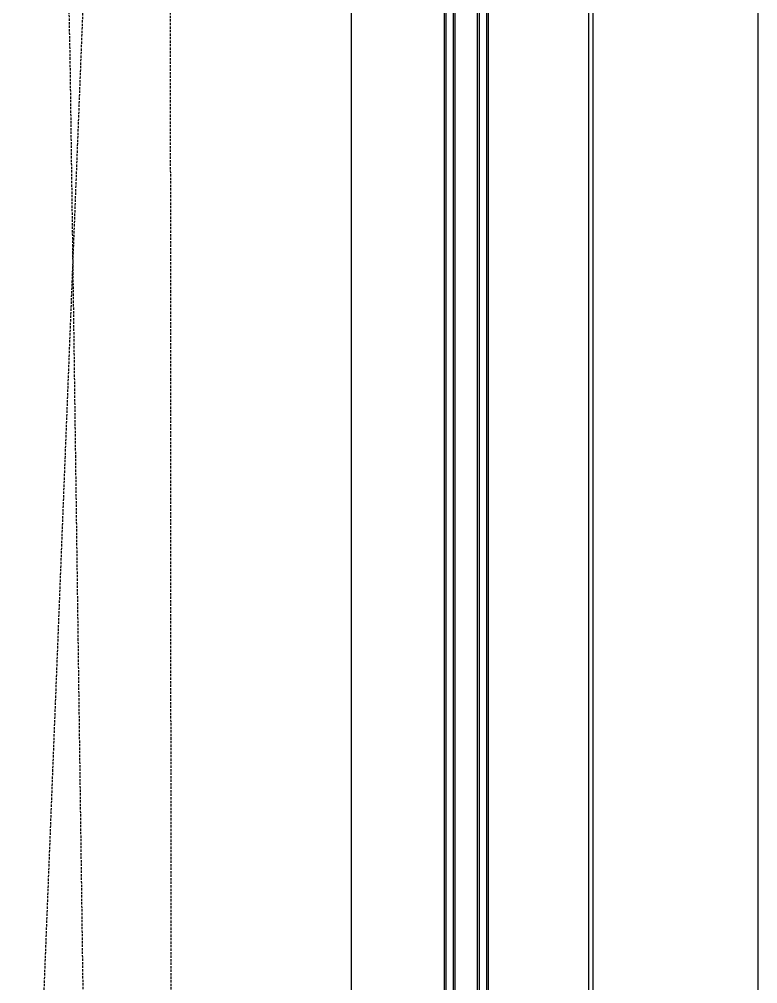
# Model space of a CAD drawing. Header units: millimetres. Extents: x 161920 to 181521, y -136232 to -127655.
# Drawn here: x 180039 to 180438, y -130293 to -129771 of the extents above; entities that cross this region are included whole.
import ezdxf

# ---------------------------------------------------------------- set-up
doc = ezdxf.new("R2010")
doc.units = ezdxf.units.MM
doc.header["$LTSCALE"] = 10
doc.linetypes.add('DASHED', pattern=[19.05, 12.7, -6.35])
doc.linetypes.add('M-DASHED', pattern=[3.75, 2.5, -1.25])
for name, color, linetype in [('2-NORM', 3, 'Continuous'), ('2MB1', 3, 'Continuous'), ('E-立面活动家具', 22, 'DASHED'), ('IEL-Furn', 1, 'M-DASHED')]:
    doc.layers.add(name, color=color, linetype=linetype)

# ---------------------------------------------------------------- blocks, each defined once
blk = doc.blocks.new('CURTAIL SIDE ELEV')
at = {"layer": 'E-立面活动家具', "color": 251, "linetype": 'DASHED', "ltscale": 0.01}
for p, q in [((-27.65, -1573.16), (-28.26, -2576.99, 0)), ((27.52, -1692.74), (26.58, -1736.78)), ((26.58, -1736.78), (14.91, -2576.99, 0))]:
    blk.add_line(p, q, dxfattribs=at)
blk.add_lwpolyline([(-0.34, -113.25), (1.91, -528.8), (18.12, -1185.96), (18.12, -1672.75), (53.95, -2576.99)], dxfattribs=at)

msp = doc.modelspace()

# ---------------------------------------------------------------- linework, layer by layer
at = {"layer": '2-NORM', "color": 134}
for p, q in [((180218.11, -128324.57), (180218.11, -130704.57)), ((180348.81, -128324.57), (180348.81, -130704.57)), ((180438.11, -128324.57), (180438.11, -130707.57)), ((180346.61, -128700.07), (180346.61, -130704.57))]:
    msp.add_line(p, q, dxfattribs=at)
at = {"layer": '2MB1', "color": 8}
for p, q in [((180269.36, -128776.17), (180269.36, -130666.65)), ((180273.36, -128776.17), (180273.36, -130666.65)), ((180287.36, -128776.17), (180287.36, -130666.65)), ((180291.36, -128776.17), (180291.36, -130666.65))]:
    msp.add_line(p, q, dxfattribs=at)
at = {"layer": '2MB1'}
for points in [[(180268.36, -128776.17), (180268.36, -130665.65), (180269.36, -130666.65), (180273.36, -130666.65), (180274.36, -130665.65), (180274.36, -128776.17)], [(180286.36, -128776.17), (180286.36, -130665.65), (180287.36, -130666.65), (180291.36, -130666.65), (180292.36, -130665.65), (180292.36, -128776.17)]]:
    msp.add_lwpolyline(points, dxfattribs=at)

# ---------------------------------------------------------------- block references
at = {"layer": 'IEL-Furn', "ltscale": 100, "xscale": -1}
msp.add_blockref('CURTAIL SIDE ELEV', (180092.48, -128054.57, 0), dxfattribs=at)

doc.saveas('drawing.dxf')
